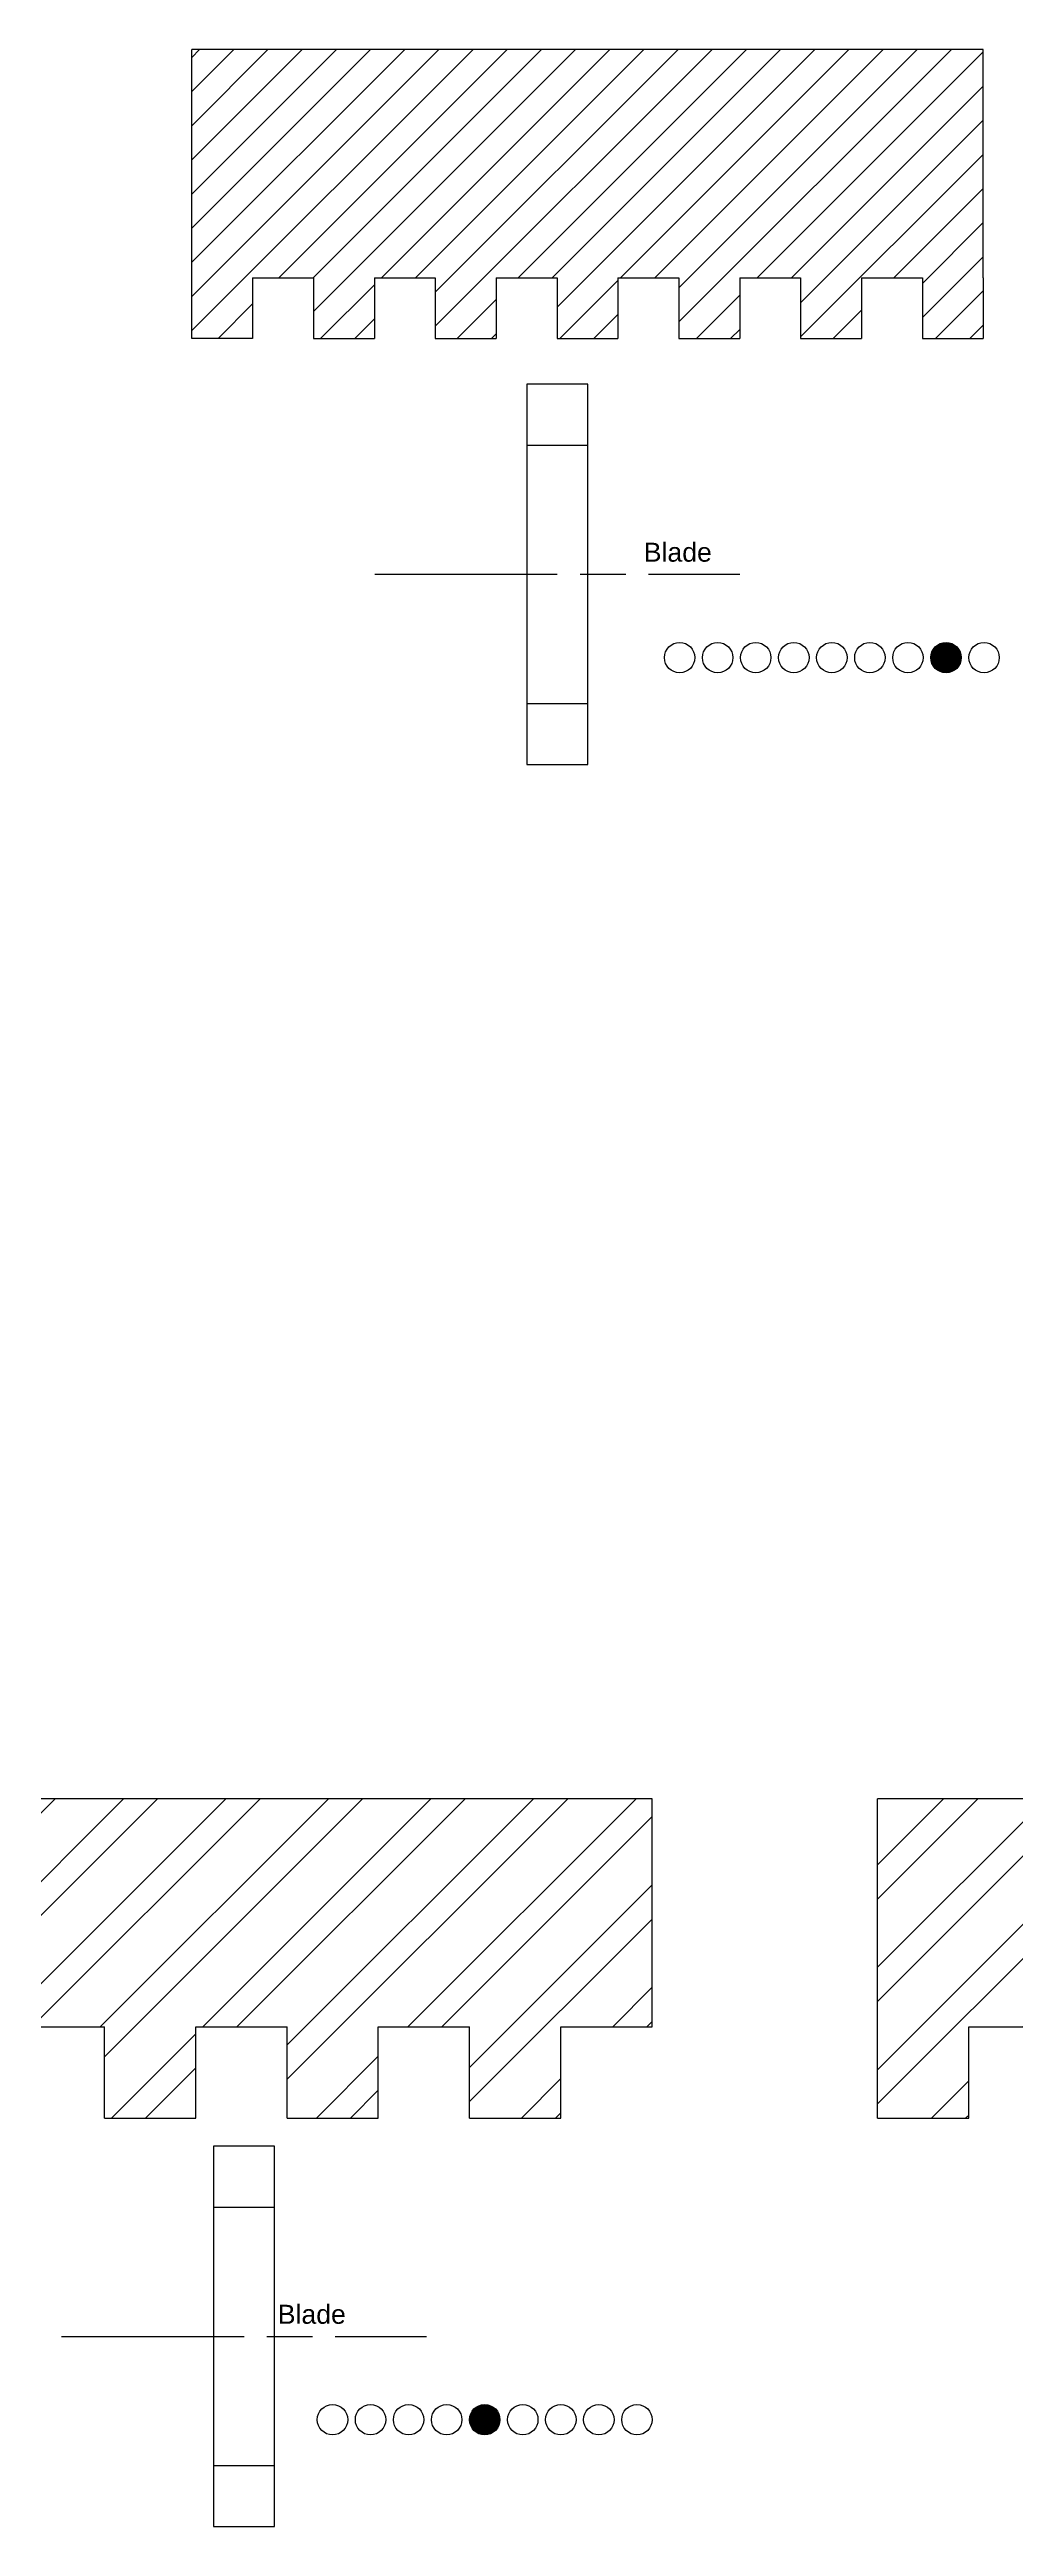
# Model space of a CAD drawing. Header units: millimetres. Extents: x -78 to 761, y -246 to 84.
# Drawn here: x 153.2 to 280, y -242.6 to 83.2 of the extents above; entities that cross this region are included whole.
import ezdxf

# ---------------------------------------------------------------- set-up
doc = ezdxf.new("R2010")
doc.units = ezdxf.units.MM
doc.linetypes.add('ACAD_ISO08W100', pattern=[36, 24, -3, 6, -3])
doc.layers.get('0').update_dxf_attribs({"lineweight": 25, "true_color": 0xffffff})
doc.layers.add('leds rouges', color=1, linetype='Continuous', lineweight=25, true_color=0xff0000)
doc.layers.add('leds vertes', color=3, linetype='Continuous', lineweight=25, true_color=0x00ff00)
doc.styles.add('textstyle13', font='')
doc.styles.add('textstyle18', font='')
doc.styles.get('textstyle13').set_extended_font_data('Arial')
doc.styles.get('textstyle18').set_extended_font_data('Arial')

# ---------------------------------------------------------------- blocks, each defined once
blk = doc.blocks.new('leds')
at = {"layer": 'leds rouges'}
for centre in [(15, 0), (20, 0), (25, 0)]:
    blk.add_circle(centre, 2, dxfattribs=at)
at = {"layer": 'leds vertes'}
for centre in [(0, 0), (5, 0), (10, 0), (30, 0), (35, 0), (40, 0)]:
    blk.add_circle(centre, 2, dxfattribs=at)
blk = doc.blocks.new('lame')
for p, q in [((8, 25), (0, 25)), ((0, 25), (0, -25)), ((8, -25), (8, 25)), ((0, -25), (8, -25))]:
    blk.add_line(p, q)
at = {"linetype": 'ACAD_ISO08W100'}
blk.add_line((-20, 0), (28, 0), dxfattribs=at)
blk = doc.blocks.new('led')
at = {"layer": 'leds rouges'}
h = blk.add_hatch(color=256, dxfattribs=at)
edge = h.paths.add_edge_path(flags=0)
edge.add_arc((0, 0), 2, 0, 360)
blk.add_circle((0, 0), 2, dxfattribs=at)

msp = doc.modelspace()

# ---------------------------------------------------------------- hatches: boundary and pattern name
h = msp.add_hatch()
h.set_pattern_fill('ANSI31', color=256, style=0, pattern_type=0)
h.paths.add_polyline_path([(235.91, 53.15), (235.91, 45.15), (243.91, 45.15), (243.91, 53.15), (251.91, 53.15), (251.91, 45.15), (259.91, 45.15), (259.91, 53.15), (267.91, 53.15), (267.91, 45.15), (275.91, 45.15), (275.91, 53.15), (275.91, 83.15), (171.91, 83.15), (171.91, 53.15), (171.91, 45.15), (179.91, 45.15), (179.91, 53.15), (187.91, 53.15), (187.91, 45.15), (195.91, 45.15), (195.91, 53.15), (203.91, 53.15), (203.91, 45.15), (211.91, 45.15), (211.91, 53.15), (219.91, 53.15), (219.91, 45.15), (227.91, 45.15), (227.91, 53.15)], flags=0)
h = msp.add_hatch()
h.set_pattern_fill('ANSI32', color=256, style=0)
h.paths.add_polyline_path([(232.43, -146.88), (136.43, -146.88), (136.43, -176.88), (136.43, -188.88), (148.43, -188.88), (148.43, -176.88), (160.43, -176.88), (160.43, -188.88), (172.43, -188.88), (172.43, -176.88), (184.43, -176.88), (184.43, -188.88), (196.43, -188.88), (196.43, -176.88), (208.43, -176.88), (208.43, -188.88), (220.43, -188.88), (220.43, -176.88), (232.43, -176.88)], flags=0)
h = msp.add_hatch()
h.set_pattern_fill('ANSI32', color=256, style=0)
h.paths.add_polyline_path([(358, -146.88), (262, -146.88), (262, -176.88), (262, -188.88), (274, -188.88), (274, -176.88), (286, -176.88), (286, -188.88), (298, -188.88), (298, -176.88), (310, -176.88), (310, -188.88), (322, -188.88), (322, -176.88), (334, -176.88), (334, -188.88), (346, -188.88), (346, -176.88), (358, -176.88)], flags=0)
at = {"layer": 'leds vertes'}
h = msp.add_hatch(color=256, dxfattribs=at)
edge = h.paths.add_edge_path(flags=0)
edge.add_arc((271.02, 3.18), 2, 0, 360)

# ---------------------------------------------------------------- linework, layer by layer
for p, q in [((171.91, 53.15), (171.91, 83.15)), ((275.91, 83.15), (171.91, 83.15)), ((275.91, 53.15), (275.91, 83.15)), ((171.91, 45.15), (171.91, 53.15)), ((179.91, 53.15), (179.91, 45.15)), ((179.91, 53.15), (187.91, 53.15)), ((187.91, 53.15), (187.91, 45.15)), ((195.91, 53.15), (195.91, 45.15)), ((195.91, 53.15), (203.91, 53.15)), ((203.91, 53.15), (203.91, 45.15)), ((211.91, 53.15), (211.91, 45.15)), ((211.91, 53.15), (219.91, 53.15)), ((219.91, 53.15), (219.91, 45.15)), ((227.91, 53.15), (227.91, 45.15)), ((227.91, 53.15), (235.91, 53.15)), ((235.91, 53.15), (235.91, 45.15)), ((243.91, 53.15), (243.91, 45.15)), ((243.91, 53.15), (251.91, 53.15)), ((251.91, 53.15), (251.91, 45.15)), ((259.91, 53.15), (259.91, 45.15)), ((259.91, 53.15), (267.91, 53.15)), ((267.91, 53.15), (267.91, 45.15)), ((275.91, 53.15), (275.91, 45.15)), ((179.91, 45.15), (171.91, 45.15)), ((187.91, 45.15), (195.91, 45.15)), ((203.91, 45.15), (211.91, 45.15)), ((219.91, 45.15), (227.91, 45.15)), ((235.91, 45.15), (243.91, 45.15)), ((251.91, 45.15), (259.91, 45.15)), ((267.91, 45.15), (275.91, 45.15)), ((215.95, 31.14), (223.95, 31.14)), ((215.95, -2.86), (223.95, -2.86)), ((232.43, -146.88), (136.43, -146.88)), ((232.43, -176.88), (232.43, -146.88)), ((262, -176.88), (262, -146.88)), ((358, -146.88), (262, -146.88)), ((148.43, -176.88), (160.43, -176.88)), ((160.43, -188.88), (160.43, -176.88)), ((172.43, -188.88), (172.43, -176.88)), ((172.43, -176.88), (184.43, -176.88)), ((184.43, -188.88), (184.43, -176.88)), ((196.43, -188.88), (196.43, -176.88)), ((196.43, -176.88), (208.43, -176.88)), ((208.43, -188.88), (208.43, -176.88)), ((220.43, -188.88), (220.43, -176.88)), ((220.43, -176.88), (232.43, -176.88)), ((262, -188.88), (262, -176.88)), ((274, -188.88), (274, -176.88)), ((274, -176.88), (286, -176.88)), ((160.43, -188.88), (172.43, -188.88)), ((184.43, -188.88), (196.43, -188.88)), ((208.43, -188.88), (220.43, -188.88)), ((262, -188.88), (274, -188.88)), ((174.78, -200.59), (182.78, -200.59)), ((174.78, -234.59), (182.78, -234.59))]:
    msp.add_line(p, q)
msp.add_circle((241.02, 3.18), 2, dxfattribs=at)

# ---------------------------------------------------------------- block references
for name, p in [('lame', (215.95, 14.14)), ('leds', (236.02, 3.18)), ('lame', (174.78, -217.59)), ('leds', (190.41, -228.55))]:
    msp.add_blockref(name, p)
at = {"layer": 'leds rouges'}
msp.add_blockref('led', (210.41, -228.55), dxfattribs=at)

# ---------------------------------------------------------------- texts
at = {"char_height": 1, "attachment_point": 5}
for insert, style in [((235.78, 17.03), 'textstyle13'), ((187.69, -214.7), 'textstyle18')]:
    msp.add_mtext('\\c0;\\H2.5;Blade', dxfattribs=dict(at, insert=insert, style=style))

doc.saveas('drawing.dxf')
